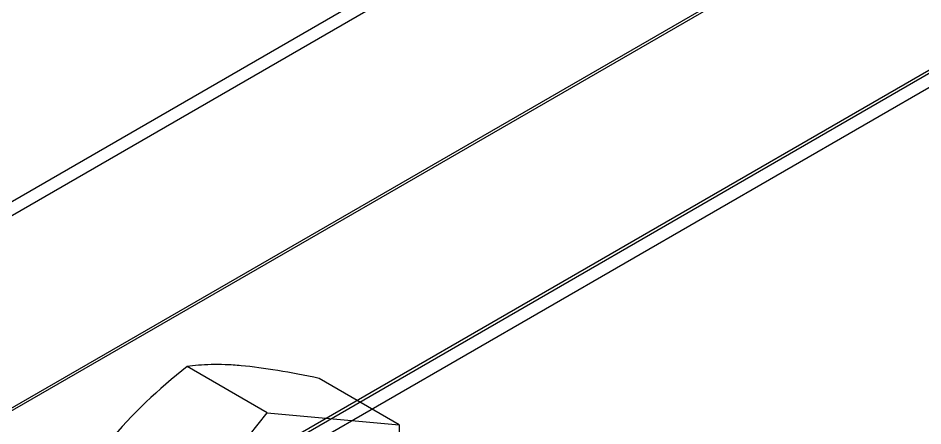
# Model space of a CAD drawing. Extents: x -3.7 to 16.1, y -12.1 to 0.
# Drawn here: x 1.669 to 2.729, y -5.047 to -4.57 of the extents above; entities that cross this region are included whole.
import ezdxf

# ---------------------------------------------------------------- set-up
doc = ezdxf.new("R2010")
doc.units = 0
doc.header["$LTSCALE"] = 0.5
doc.header["$MEASUREMENT"] = 0
doc.layers.add('Hardware', color=242, linetype='CONTINUOUS')
doc.layers.add('Housing', color=150, linetype='CONTINUOUS')

msp = doc.modelspace()

# ---------------------------------------------------------------- linework, layer by layer
at = {"layer": 'Hardware', "linetype": 'Continuous', "lineweight": 25, "transparency": 16777216}
for p, q in [((1.960907, -5.032143), (1.866999, -4.977944)), ((2.115587, -5.046008), (2.021679, -4.99181)), ((1.806228, -5.224553), (1.960907, -5.032143)), ((1.960907, -5.032143), (2.115587, -5.046008)), ((2.115587, -5.046008), (2.115587, -5.184778))]:
    msp.add_line(p, q, dxfattribs=at)
for points in [[(1.866999, -4.977944), (1.833261, -5.004552), (1.802197, -5.033395), (1.775844, -5.066176)], [(2.021679, -4.99181), (1.987941, -4.984673), (1.956877, -4.979266), (1.930524, -4.976903)]]:
    msp.add_open_spline(points, degree=3, dxfattribs=at)
msp.add_open_spline([(1.930524, -4.976903), (1.92396, -4.976315), (1.917694, -4.975912), (1.905915, -4.975473), (1.900373, -4.975432), (1.884665, -4.975784), (1.875413, -4.976647), (1.866999, -4.977944)], degree=3, knots=[0, 0, 0, 0, 0.25, 0.25, 0.5, 0.5, 1, 1, 1, 1], dxfattribs=at)
at = {"layer": 'Housing', "linetype": 'Continuous', "lineweight": 25, "transparency": 16777216}
for p, q in [((0.841328, -5.257892), (7.589525, -1.362703)), ((0.832439, -5.279352), (7.596596, -1.37495)), ((0.691122, -5.586288), (7.596596, -1.600316)), ((0.688796, -5.591014), (7.594525, -1.604894)), ((0.530732, -5.907502), (7.589525, -1.83303)), ((0.533549, -5.901794), (7.585989, -1.830989)), ((0.51952, -5.930302), (7.596596, -1.845278))]:
    msp.add_line(p, q, dxfattribs=at)

doc.saveas('drawing.dxf')
